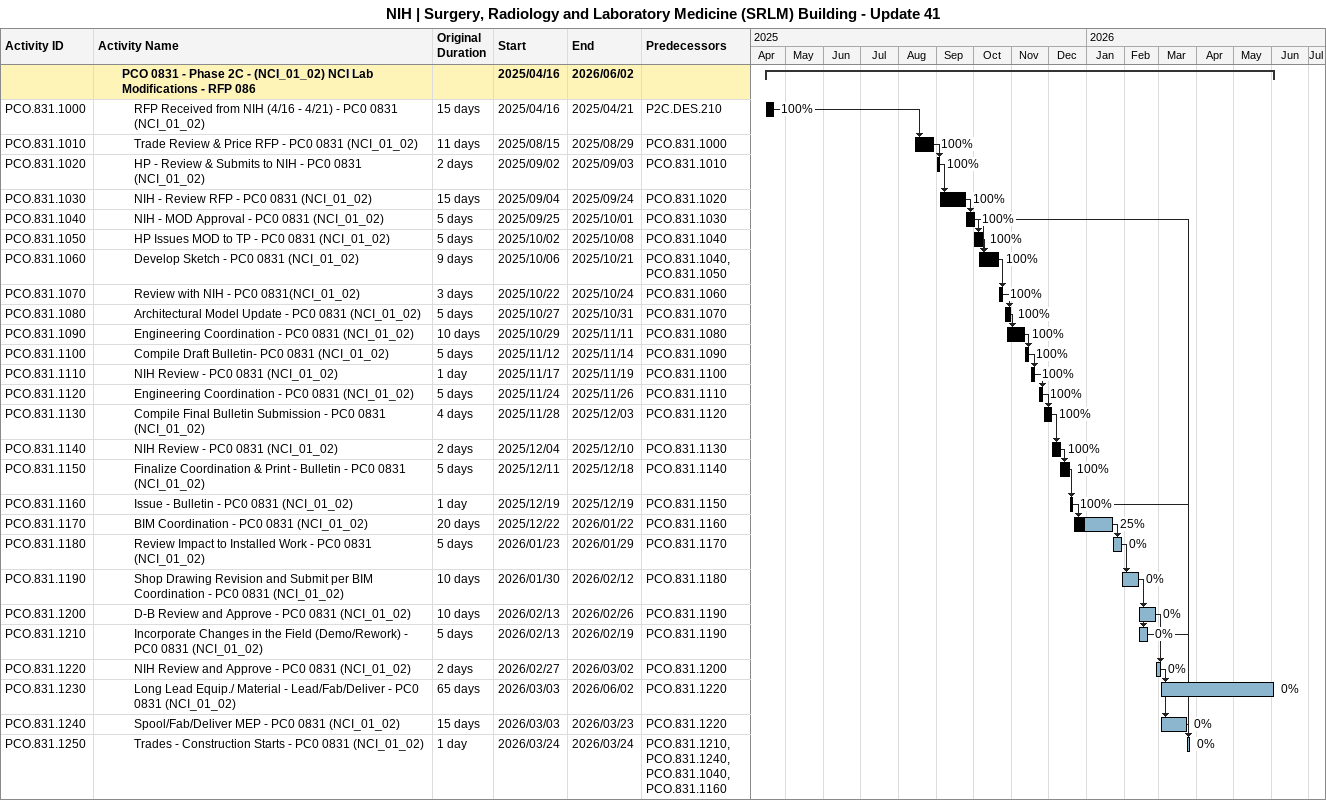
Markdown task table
NIH | Surgery, Radiology and Laboratory Medicine (SRLM) Building - Update 41

| ID | Level | Task | Original duration | Start | Finish | Predecessors | % complete |
|---|---|---|---|---|---|---|---|
|  | 3 | **PCO 0831 - Phase 2C - (NCI_01_02) NCI Lab Modifications - RFP 086** |  | 2025-04-16 | 2026-06-02 |  |  |
| PCO.831.1000 | 4 | RFP Received from NIH (4/16 - 4/21) - PC0 0831 (NCI_01_02) | 15d | 2025-04-16 | 2025-04-21 | P2C.DES.210 | 100 |
| PCO.831.1010 | 4 | Trade Review & Price RFP - PC0 0831 (NCI_01_02) | 11d | 2025-08-15 | 2025-08-29 | PCO.831.1000 | 100 |
| PCO.831.1020 | 4 | HP - Review & Submits to NIH - PC0 0831 (NCI_01_02) | 2d | 2025-09-02 | 2025-09-03 | PCO.831.1010 | 100 |
| PCO.831.1030 | 4 | NIH - Review RFP - PC0 0831 (NCI_01_02) | 15d | 2025-09-04 | 2025-09-24 | PCO.831.1020 | 100 |
| PCO.831.1040 | 4 | NIH - MOD Approval - PC0 0831 (NCI_01_02) | 5d | 2025-09-25 | 2025-10-01 | PCO.831.1030 | 100 |
| PCO.831.1050 | 4 | HP Issues MOD to TP - PC0 0831 (NCI_01_02) | 5d | 2025-10-02 | 2025-10-08 | PCO.831.1040 | 100 |
| PCO.831.1060 | 4 | Develop Sketch - PC0 0831 (NCI_01_02) | 9d | 2025-10-06 | 2025-10-21 | PCO.831.1040, PCO.831.1050 | 100 |
| PCO.831.1070 | 4 | Review with NIH - PC0 0831(NCI_01_02) | 3d | 2025-10-22 | 2025-10-24 | PCO.831.1060 | 100 |
| PCO.831.1080 | 4 | Architectural Model Update - PC0 0831 (NCI_01_02) | 5d | 2025-10-27 | 2025-10-31 | PCO.831.1070 | 100 |
| PCO.831.1090 | 4 | Engineering Coordination - PC0 0831 (NCI_01_02) | 10d | 2025-10-29 | 2025-11-11 | PCO.831.1080 | 100 |
| PCO.831.1100 | 4 | Compile Draft Bulletin- PC0 0831 (NCI_01_02) | 5d | 2025-11-12 | 2025-11-14 | PCO.831.1090 | 100 |
| PCO.831.1110 | 4 | NIH Review - PC0 0831 (NCI_01_02) | 1d | 2025-11-17 | 2025-11-19 | PCO.831.1100 | 100 |
| PCO.831.1120 | 4 | Engineering Coordination - PC0 0831 (NCI_01_02) | 5d | 2025-11-24 | 2025-11-26 | PCO.831.1110 | 100 |
| PCO.831.1130 | 4 | Compile Final Bulletin Submission - PC0 0831 (NCI_01_02) | 4d | 2025-11-28 | 2025-12-03 | PCO.831.1120 | 100 |
| PCO.831.1140 | 4 | NIH Review - PC0 0831 (NCI_01_02) | 2d | 2025-12-04 | 2025-12-10 | PCO.831.1130 | 100 |
| PCO.831.1150 | 4 | Finalize Coordination & Print - Bulletin - PC0 0831 (NCI_01_02) | 5d | 2025-12-11 | 2025-12-18 | PCO.831.1140 | 100 |
| PCO.831.1160 | 4 | Issue - Bulletin - PC0 0831 (NCI_01_02) | 1d | 2025-12-19 | 2025-12-19 | PCO.831.1150 | 100 |
| PCO.831.1170 | 4 | BIM Coordination - PC0 0831 (NCI_01_02) | 20d | 2025-12-22 | 2026-01-22 | PCO.831.1160 | 25 |
| PCO.831.1180 | 4 | Review Impact to Installed Work - PC0 0831 (NCI_01_02) | 5d | 2026-01-23 | 2026-01-29 | PCO.831.1170 | 0 |
| PCO.831.1190 | 4 | Shop Drawing Revision and Submit per BIM Coordination - PC0 0831 (NCI_01_02) | 10d | 2026-01-30 | 2026-02-12 | PCO.831.1180 | 0 |
| PCO.831.1200 | 4 | D-B Review and Approve - PC0 0831 (NCI_01_02) | 10d | 2026-02-13 | 2026-02-26 | PCO.831.1190 | 0 |
| PCO.831.1210 | 4 | Incorporate Changes in the Field (Demo/Rework) - PC0 0831 (NCI_01_02) | 5d | 2026-02-13 | 2026-02-19 | PCO.831.1190 | 0 |
| PCO.831.1220 | 4 | NIH Review and Approve - PC0 0831 (NCI_01_02) | 2d | 2026-02-27 | 2026-03-02 | PCO.831.1200 | 0 |
| PCO.831.1230 | 4 | Long Lead Equip./ Material - Lead/Fab/Deliver - PC0 0831 (NCI_01_02) | 65d | 2026-03-03 | 2026-06-02 | PCO.831.1220 | 0 |
| PCO.831.1240 | 4 | Spool/Fab/Deliver MEP - PC0 0831 (NCI_01_02) | 15d | 2026-03-03 | 2026-03-23 | PCO.831.1220 | 0 |
| PCO.831.1250 | 4 | Trades - Construction Starts - PC0 0831 (NCI_01_02) | 1d | 2026-03-24 | 2026-03-24 | PCO.831.1210, PCO.831.1240, PCO.831.1040, PCO.831.1160 | 0 |
